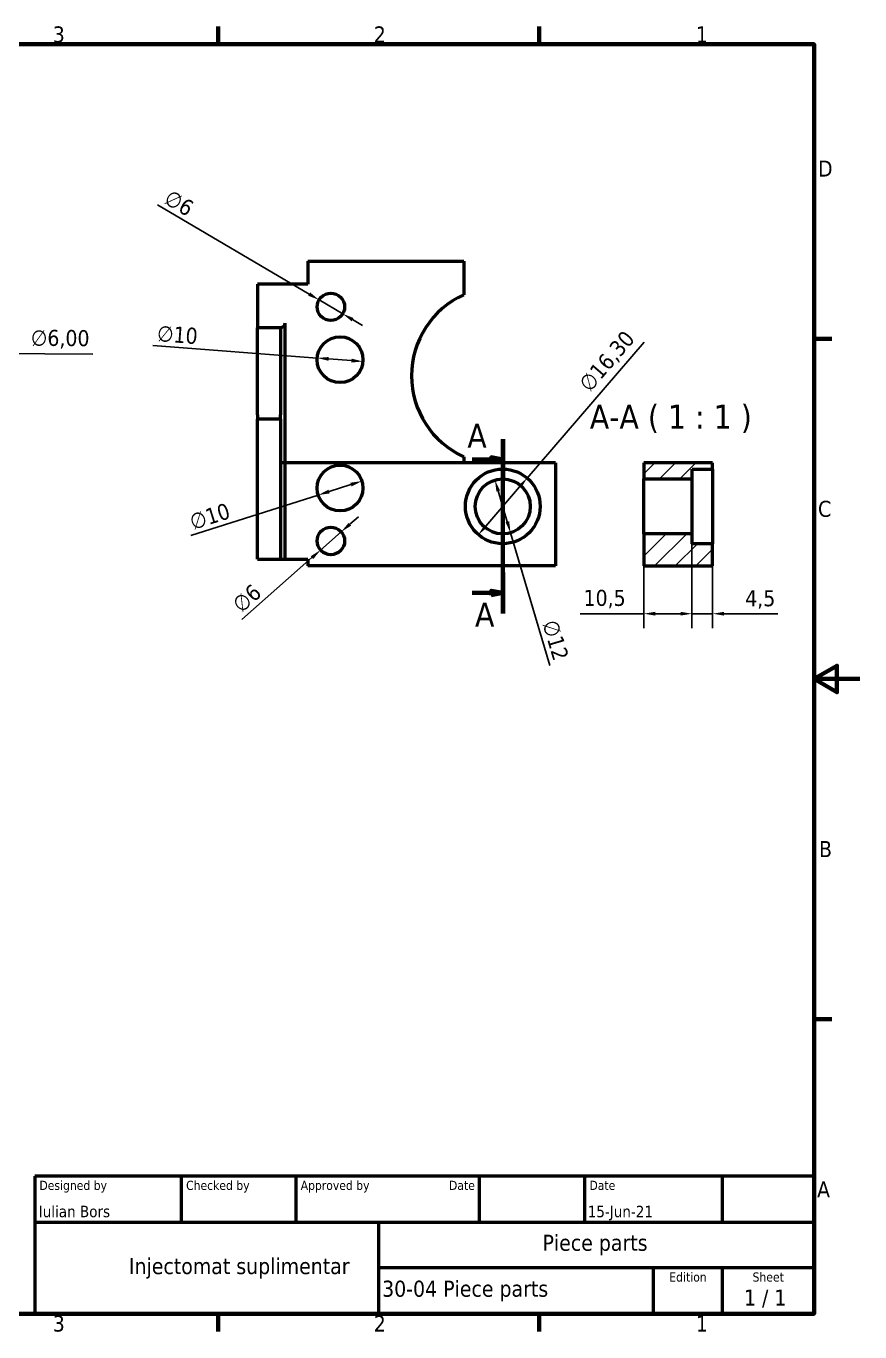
# Model space of a CAD drawing. Header units: millimetres. Extents: x 0 to 420, y 0 to 297.
# Drawn here: x 238.1 to 420, y 6 to 291 of the extents above; entities that cross this region are included whole.
import ezdxf
from ezdxf.enums import TextEntityAlignment as Align

# ---------------------------------------------------------------- set-up
doc = ezdxf.new("R2010")
doc.units = ezdxf.units.MM
doc.linetypes.add('CHAIN', pattern=[0.3543, 0.2362, -0.0295, 0.0591, -0.0295])
for name, color, linetype, lineweight in [('Border (ISO)', 7, 'Continuous', 70), ('Dimension (ISO)', 7, 'Continuous', 25), ('Hatch (ISO)', 7, 'Continuous', 18), ('Section Line (ISO)', 7, 'CHAIN', 70), ('Symbol (ISO)', 7, 'Continuous', 25), ('Title (ISO)', 7, 'Continuous', 50), ('Visible (ISO)', 7, 'Continuous', 50)]:
    doc.layers.add(name, color=color, linetype=linetype, lineweight=lineweight)
doc.styles.add('Label Text (ISO)', font='tahoma.ttf')
doc.styles.add('Note Text (ISO)', font='tahoma.ttf')
doc.styles.add('Text Style39', font='tahoma.ttf')
doc.styles.add('Text Style41', font='tahoma.ttf')
doc.dimstyles.new('Default (ISO)', dxfattribs={"dimtxt": 3.5, "dimasz": 2.5, "dimexe": 3.175, "dimexo": 0, "dimgap": 0.762, "dimtad": 1, "dimrnd": 1e-08, "dimzin": 0, "dimtxsty": 'Note Text (ISO)', "dimcen": 0.09, "dimdle": 10, "dimclrd": 256, "dimclre": 256, "dimclrt": 256, "dimazin": 0, "dimtfac": 1.001486, "dimtmove": 0, "dimatfit": 3, "dimfxl": 1, "dimtolj": 1, "dimtzin": 0, "dimlwd": -1, "dimlwe": -1, "dimarcsym": 0})

# ---------------------------------------------------------------- blocks, each defined once
blk = doc.blocks.new('Borders Default Border')
at = {"layer": 'Border (ISO)'}
for p, q in [((280, 287), (280, 290.9)), ((350, 287), (350, 290.9)), ((410, 222.75), (413.9, 222.75)), ((410, 74.25), (413.9, 74.25)), ((280, 10), (280, 6.1)), ((350, 10), (350, 6.1))]:
    blk.add_line(p, q, dxfattribs=at)
at = {"layer": 'Border (ISO)', "flags": 128}
for points in [[(10, 10), (10, 287), (410, 287), (410, 10), (10, 10)], [(420, 148.5), (410, 148.5), (415, 151.39), (415, 145.61), (410, 148.5)]]:
    blk.add_lwpolyline(points, dxfattribs=at)
at = {"layer": 'Border (ISO)', "char_height": 3.5, "attachment_point": 7, "style": 'Note Text (ISO)'}
for s, insert in [('3', (243.91, 287.33)), ('2', (313.94, 287.4)), ('1', (384.21, 287.4)), ('D', (410.87, 258.13)), ('C', (410.86, 183.81)), ('B', (411.08, 109.63)), ('A', (410.66, 35.38)), ('3', (243.91, 6.03)), ('2', (313.94, 6.1)), ('1', (384.21, 6.1))]:
    blk.add_mtext(s, dxfattribs=dict(at, insert=insert))
blk = doc.blocks.new('Title Blocks I.A.B')
at = {"layer": 'Title (ISO)'}
for p, q in [((270.07, 130), (100.07, 130)), ((100.07, 130), (100.07, 100)), ((132.07, 120), (132.07, 130)), ((157.07, 120), (157.07, 130)), ((197.07, 120), (197.07, 130)), ((220.07, 120), (220.07, 130)), ((250.07, 120), (250.07, 130)), ((270.07, 100), (270.07, 130)), ((100.07, 120), (270.07, 120)), ((175.07, 120), (175.07, 100)), ((270.07, 110), (175.07, 110)), ((235.07, 100), (235.07, 110)), ((250.07, 100), (250.07, 110)), ((100.07, 100), (270.07, 100))]:
    blk.add_line(p, q, dxfattribs=at)
at = {"layer": 'Title (ISO)', "style": 'Text Style41'}
for s, p in [('Designed by', (101.07, 129)), ('Checked by', (133.07, 129)), ('Approved by', (158.07, 129)), ('Date', (221.07, 129))]:
    blk.add_text(s, height=2, dxfattribs=at).set_placement(p, align=Align.TOP_LEFT)
blk.add_text('Date', height=2, dxfattribs=at).set_placement((196.07, 129), align=Align.TOP_RIGHT)
for s, p in [('Edition', (242.57, 109)), ('Sheet', (260.07, 109))]:
    blk.add_text(s, height=2, dxfattribs=at).set_placement(p, align=Align.TOP_CENTER)
at = {"layer": 'Title (ISO)', "style": 'Note Text (ISO)'}
blk.add_text('1 / 1 ', height=3.5, dxfattribs=at).set_placement((260.07, 103.5), align=Align.MIDDLE_CENTER)
at = {"layer": 'Title (ISO)'}
for tag, p, height, style in [('AUTHOR_001', (100.92, 121.05), 2.5, 'Text Style39'), ('CREATION_DATE_001', (220.69, 121.05), 2.5, 'Text Style39'), ('TITLE_001', (210.83, 113.72), 3.5, 'Note Text (ISO)'), ('COMPANY_001', (102.23, 108.63), 3.5, 'Note Text (ISO)'), ('PART_NUMBER_001', (175.84, 103.7), 3.5, 'Note Text (ISO)')]:
    blk.add_attdef(tag, p, '', height=height, dxfattribs=dict(at, style=style))
at = {"layer": 'Title (ISO)', "style": 'Text Style39'}
for tag, p in [('CHECKED_BY', (133.07, 121)), ('ENG_APPROVED_BY', (158.07, 121))]:
    blk.add_attdef(tag, text='', height=2.5, dxfattribs=at).set_placement(p, align=Align.BOTTOM_LEFT)
blk.add_attdef('ENG_APPROVAL_DATE', text='', height=2.5, dxfattribs=at).set_placement((196.07, 121), align=Align.BOTTOM_RIGHT)
at = {"layer": 'Title (ISO)', "style": 'Note Text (ISO)'}
blk.add_attdef('REVISION_NUMBER', text='', height=3.5, dxfattribs=at).set_placement((242.57, 103.5), align=Align.MIDDLE_CENTER)
blk = doc.blocks.new('*D14')
at = {"layer": 'Defpoints', "color": 0, "transparency": 16777216}
for p in [(302, 231.22), (307.17, 228.18)]:
    blk.add_point(p, dxfattribs=at)
at = {"layer": 'Dimension (ISO)', "transparency": 16777216}
for p, q in [((299.85, 232.49), (266.73, 251.97)), ((307.17, 228.18), (302, 231.22)), ((309.33, 226.91), (311.48, 225.64))]:
    blk.add_line(p, q, dxfattribs=at)
for points in [[(300.06, 232.85), (299.64, 232.13), (302, 231.22)], [(309.54, 227.27), (309.12, 226.55), (307.17, 228.18)]]:
    blk.add_solid(points, dxfattribs=at)
at = {"layer": 'Dimension (ISO)', "transparency": 16777216, "insert": (269.68, 255.49), "char_height": 3.5, "attachment_point": 1, "rotation": 329.5334, "style": 'Note Text (ISO)'}
blk.add_mtext('\\A1;∅6', dxfattribs=at)
blk = doc.blocks.new('*D15')
at = {"layer": 'Defpoints', "color": 0, "transparency": 16777216}
for p in [(301.6, 218.54), (311.57, 217.78)]:
    blk.add_point(p, dxfattribs=at)
at = {"layer": 'Dimension (ISO)', "transparency": 16777216}
for p, q in [((301.6, 218.54), (265.73, 221.26)), ((309.08, 217.97), (304.1, 218.35))]:
    blk.add_line(p, q, dxfattribs=at)
for points in [[(304.13, 218.76), (304.06, 217.93), (301.6, 218.54)], [(309.11, 218.39), (309.05, 217.55), (311.57, 217.78)]]:
    blk.add_solid(points, dxfattribs=at)
at = {"layer": 'Dimension (ISO)', "transparency": 16777216, "insert": (266.83, 225.72), "char_height": 3.5, "attachment_point": 1, "rotation": 355.6589, "style": 'Note Text (ISO)'}
blk.add_mtext('\\A1;∅10', dxfattribs=at)
blk = doc.blocks.new('*D16')
at = {"layer": 'Defpoints', "color": 0, "transparency": 16777216}
for p in [(311.35, 191.68), (301.83, 188.64)]:
    blk.add_point(p, dxfattribs=at)
at = {"layer": 'Dimension (ISO)', "transparency": 16777216}
for p, q in [((308.97, 190.92), (304.21, 189.4)), ((301.83, 188.64), (274.06, 179.78))]:
    blk.add_line(p, q, dxfattribs=at)
for points in [[(308.84, 191.32), (309.1, 190.52), (311.35, 191.68)], [(304.08, 189.8), (304.33, 189), (301.83, 188.64)]]:
    blk.add_solid(points, dxfattribs=at)
at = {"layer": 'Dimension (ISO)', "transparency": 16777216, "insert": (273.41, 184.33), "char_height": 3.5, "attachment_point": 1, "rotation": 17.6958, "style": 'Note Text (ISO)'}
blk.add_mtext('\\A1;∅10', dxfattribs=at)
blk = doc.blocks.new('*D17')
at = {"layer": 'Defpoints', "color": 0, "transparency": 16777216}
for p in [(306.84, 180.6), (302.34, 176.63)]:
    blk.add_point(p, dxfattribs=at)
at = {"layer": 'Dimension (ISO)', "transparency": 16777216}
for p, q in [((308.71, 182.25), (310.59, 183.91)), ((306.84, 180.6), (302.34, 176.63)), ((300.46, 174.98), (285.14, 161.48))]:
    blk.add_line(p, q, dxfattribs=at)
for points in [[(308.44, 182.57), (308.99, 181.94), (306.84, 180.6)], [(300.19, 175.29), (300.74, 174.67), (302.34, 176.63)]]:
    blk.add_solid(points, dxfattribs=at)
at = {"layer": 'Dimension (ISO)', "transparency": 16777216, "insert": (282.72, 165.38), "char_height": 3.5, "attachment_point": 1, "rotation": 41.3925, "style": 'Note Text (ISO)'}
blk.add_mtext('\\A1;∅6', dxfattribs=at)
blk = doc.blocks.new('2dTransSection0')
at = {"layer": 'Section Line (ISO)', "linetype": 'Continuous'}
for p, q in [((342.09, 200.84), (342.09, 162.8)), ((342.09, 196.37), (339.59, 196.87)), ((339.59, 196.87), (339.59, 195.87)), ((335.38, 196.37), (339.59, 196.37)), ((339.59, 196.37), (342.09, 196.37)), ((339.59, 195.87), (342.09, 196.37)), ((335.38, 167.27), (339.59, 167.27)), ((342.09, 167.27), (339.59, 167.77)), ((339.59, 167.77), (339.59, 166.77)), ((339.59, 167.27), (342.09, 167.27)), ((339.59, 166.77), (342.09, 167.27))]:
    blk.add_line(p, q, dxfattribs=at)
at = {"layer": 'Section Line (ISO)', "linetype": 'Continuous', "lineweight": 140}
for p, q in [((342.09, 200.84), (342.09, 191.89)), ((342.09, 171.75), (342.09, 162.8))]:
    blk.add_line(p, q, dxfattribs=at)
at = {"layer": 'Section Line (ISO)', "linetype": 'Continuous', "flags": 128}
for points in [[(339.59, 195.87), (342.09, 196.37), (339.59, 196.87), (339.59, 195.87)], [(339.59, 166.77), (342.09, 167.27), (339.59, 167.77), (339.59, 166.77)]]:
    blk.add_lwpolyline(points, dxfattribs=at)
at = {"layer": 'Section Line (ISO)'}
for points in [[(339.59, 195.87), (342.09, 196.37), (339.59, 196.87), (339.59, 195.87)], [(339.59, 166.77), (342.09, 167.27), (339.59, 167.77), (339.59, 166.77)]]:
    blk.add_solid(points, dxfattribs=at)
at = {"layer": 'Section Line (ISO)', "char_height": 5.25, "attachment_point": 7, "style": 'Label Text (ISO)'}
for insert in [(334.36, 198.95), (336.03, 159.93)]:
    blk.add_mtext('A', dxfattribs=dict(at, insert=insert))
blk = doc.blocks.new('*D19')
at = {"layer": 'Defpoints', "color": 0, "transparency": 16777216}
for p in [(383.37, 180.16), (387.87, 178.01), (383.37, 162.74)]:
    blk.add_point(p, dxfattribs=at)
at = {"layer": 'Dimension (ISO)', "transparency": 16777216}
for p, q in [((383.37, 180.16), (383.37, 159.57)), ((387.87, 178.01), (387.87, 159.57)), ((380.87, 162.74), (378.37, 162.74)), ((383.37, 162.74), (387.87, 162.74)), ((390.37, 162.74), (402.11, 162.74))]:
    blk.add_line(p, q, dxfattribs=at)
for points in [[(380.87, 163.16), (380.87, 162.33), (383.37, 162.74)], [(390.37, 163.16), (390.37, 162.33), (387.87, 162.74)]]:
    blk.add_solid(points, dxfattribs=at)
at = {"layer": 'Dimension (ISO)', "transparency": 16777216, "insert": (394.98, 167.87), "char_height": 3.5, "attachment_point": 1, "style": 'Note Text (ISO)'}
blk.add_mtext('\\A1;4,5', dxfattribs=at)
blk = doc.blocks.new('*D20')
at = {"layer": 'Defpoints', "color": 0, "transparency": 16777216}
for p in [(383.37, 178.01), (372.87, 173.16), (372.87, 162.74)]:
    blk.add_point(p, dxfattribs=at)
at = {"layer": 'Dimension (ISO)', "transparency": 16777216}
for p, q in [((383.37, 178.01), (383.37, 159.57)), ((372.87, 173.16), (372.87, 159.57)), ((372.87, 162.74), (358.95, 162.74)), ((380.87, 162.74), (375.37, 162.74))]:
    blk.add_line(p, q, dxfattribs=at)
for points in [[(375.37, 163.16), (375.37, 162.33), (372.87, 162.74)], [(380.87, 163.16), (380.87, 162.33), (383.37, 162.74)]]:
    blk.add_solid(points, dxfattribs=at)
at = {"layer": 'Dimension (ISO)', "transparency": 16777216, "insert": (359.71, 167.95), "char_height": 3.5, "attachment_point": 1, "style": 'Note Text (ISO)'}
blk.add_mtext('\\A1;10,5', dxfattribs=at)
blk = doc.blocks.new('*D30')
at = {"layer": 'Defpoints', "color": 0, "transparency": 16777216}
for p in [(209.57, 219.68), (215.57, 219.64)]:
    blk.add_point(p, dxfattribs=at)
at = {"layer": 'Dimension (ISO)', "transparency": 16777216}
for p, q in [((207.07, 219.7), (204.57, 219.72)), ((209.57, 219.68), (215.57, 219.64)), ((218.07, 219.62), (252.62, 219.35))]:
    blk.add_line(p, q, dxfattribs=at)
for points in [[(207.07, 220.12), (207.07, 219.28), (209.57, 219.68)], [(218.07, 220.03), (218.07, 219.2), (215.57, 219.64)]]:
    blk.add_solid(points, dxfattribs=at)
at = {"layer": 'Dimension (ISO)', "transparency": 16777216, "insert": (239.15, 224.72), "char_height": 3.5, "attachment_point": 1, "rotation": 359.5585, "style": 'Note Text (ISO)'}
blk.add_mtext('\\A1;∅6,00', dxfattribs=at)
blk = doc.blocks.new('*D35')
at = {"layer": 'Defpoints', "color": 0, "transparency": 16777216}
for p in [(347.4, 192.34), (336.77, 179.98)]:
    blk.add_point(p, dxfattribs=at)
at = {"layer": 'Dimension (ISO)', "transparency": 16777216}
for p, q in [((347.4, 192.34), (372.91, 221.97)), ((338.4, 181.88), (345.77, 190.44))]:
    blk.add_line(p, q, dxfattribs=at)
for points in [[(345.46, 190.71), (346.09, 190.17), (347.4, 192.34)], [(338.09, 182.15), (338.72, 181.6), (336.77, 179.98)]]:
    blk.add_solid(points, dxfattribs=at)
at = {"layer": 'Dimension (ISO)', "transparency": 16777216, "insert": (358.39, 213.17), "char_height": 3.5, "attachment_point": 1, "rotation": 49.2852, "style": 'Note Text (ISO)'}
blk.add_mtext('\\A1;∅16,30', dxfattribs=at)
blk = doc.blocks.new('*D36')
at = {"layer": 'Defpoints', "color": 0, "transparency": 16777216}
for p in [(340.39, 191.91), (343.79, 180.41)]:
    blk.add_point(p, dxfattribs=at)
at = {"layer": 'Dimension (ISO)', "transparency": 16777216}
for p, q in [((341.09, 189.52), (343.08, 182.8)), ((343.79, 180.41), (352.38, 151.41))]:
    blk.add_line(p, q, dxfattribs=at)
for points in [[(341.49, 189.63), (340.7, 189.4), (340.39, 191.91)], [(343.48, 182.92), (342.68, 182.68), (343.79, 180.41)]]:
    blk.add_solid(points, dxfattribs=at)
at = {"layer": 'Dimension (ISO)', "transparency": 16777216, "insert": (354.05, 161.72), "char_height": 3.5, "attachment_point": 1, "rotation": 286.4923, "style": 'Note Text (ISO)'}
blk.add_mtext('\\A1;∅12', dxfattribs=at)

msp = doc.modelspace()

# ---------------------------------------------------------------- hatches: boundary and pattern name
at = {"layer": 'Hatch (ISO)'}
h = msp.add_hatch(dxfattribs=at)
h.set_pattern_fill('ANSI31', color=256, scale=25.4, style=0)
h.set_pattern_definition([(45, (0, 0), (-2.245064, 2.245064), [])])
h.paths.add_polyline_path([(383.3739, 178.009), (383.3739, 180.159), (372.8739, 180.159), (372.8739, 173.159), (387.8739, 173.159), (387.8739, 178.009)])
h.paths.add_polyline_path([(383.3739, 192.159), (383.3739, 194.309), (387.8739, 194.309), (387.8739, 195.659), (372.8739, 195.659), (372.8739, 192.159)])

# ---------------------------------------------------------------- linework, layer by layer
at = {"layer": 'Visible (ISO)'}
for p, q in [((299.5885, 239.659), (333.5885, 239.659)), ((299.5885, 239.659), (299.5885, 234.659)), ((333.5885, 239.659), (333.5885, 232.3327)), ((288.5885, 234.659), (288.5885, 226.159)), ((299.5885, 234.659), (288.5885, 234.659)), ((288.5885, 226.159), (288.5885, 225.159)), ((288.5885, 224.159), (288.5885, 225.159)), ((293.5885, 225.159), (288.5885, 225.159)), ((293.5885, 225.159), (293.5885, 224.159)), ((294.5885, 195.659), (294.5885, 226.159)), ((288.5885, 206.159), (288.5885, 224.159)), ((293.5885, 224.159), (293.5885, 206.159)), ((288.5885, 206.159), (288.5885, 205.159)), ((288.5885, 204.159), (288.5885, 205.159)), ((293.5885, 205.159), (288.5885, 205.159)), ((293.5885, 205.159), (293.5885, 206.159)), ((293.5885, 205.159), (293.5885, 204.159)), ((288.5885, 175.659), (288.5885, 204.159)), ((293.5885, 204.159), (293.5885, 175.659)), ((333.5885, 196.9853), (333.5885, 195.659)), ((294.5885, 195.659), (293.5885, 195.659)), ((294.5885, 174.659), (294.5885, 195.659)), ((353.5885, 195.659), (294.5885, 195.659)), ((353.5885, 195.659), (353.5885, 173.159)), ((387.8739, 195.659), (372.8739, 195.659)), ((372.8739, 195.659), (372.8739, 192.159)), ((383.3739, 192.159), (383.3739, 194.309)), ((383.3739, 194.309), (387.8739, 194.309)), ((387.8739, 194.309), (387.8739, 195.659)), ((387.8739, 194.309), (387.8739, 178.009)), ((372.8739, 192.159), (383.3739, 192.159)), ((372.8739, 180.159), (372.8739, 192.159)), ((383.3739, 180.159), (383.3739, 192.159)), ((383.3739, 180.159), (372.8739, 180.159)), ((372.8739, 180.159), (372.8739, 173.159)), ((383.3739, 178.009), (383.3739, 180.159)), ((387.8739, 178.009), (383.3739, 178.009)), ((387.8739, 173.159), (387.8739, 178.009)), ((288.5885, 174.659), (288.5885, 175.659)), ((288.5885, 174.659), (293.5885, 174.659)), ((293.5885, 175.659), (293.5885, 174.659)), ((293.5885, 174.659), (294.5885, 174.659)), ((294.5885, 174.659), (299.5885, 174.659)), ((299.5885, 174.659), (299.5885, 173.159)), ((353.5885, 173.159), (299.5885, 173.159)), ((372.8739, 173.159), (387.8739, 173.159))]:
    msp.add_line(p, q, dxfattribs=at)
for centre, radius in [((304.5885, 229.7012), 3), ((306.5885, 218.159), 5), ((306.5885, 190.159), 5), ((342.0885, 186.159), 8.15), ((342.0885, 186.159), 6), ((304.5885, 178.6168), 3)]:
    msp.add_circle(centre, radius, dxfattribs=at)
for centre, radius, start, end in [((341.5885, 214.659), 19.4, 114.353873, 245.646127), ((293.5885, 226.159), 1, 270, 0)]:
    msp.add_arc(centre, radius, start, end, dxfattribs=at)

# ---------------------------------------------------------------- block references
msp.add_blockref('Borders Default Border', (0, 0))
msp.add_blockref('Title Blocks I.A.B', (139.9286, -90)).add_auto_attribs({'TITLE_001': 'Piece parts', 'PART_NUMBER_001': '30-04 Piece parts', 'COMPANY_001': '              Injectomat suplimentar', 'AUTHOR_001': 'Iulian Bors', 'CREATION_DATE_001': '15-Jun-21'})
at = {"layer": 'Section Line (ISO)'}
msp.add_blockref('2dTransSection0', (0, 0), dxfattribs=at)

# ---------------------------------------------------------------- texts
at = {"layer": 'Symbol (ISO)', "insert": (361.0804, 202.159), "char_height": 5.25, "attachment_point": 7, "style": 'Label Text (ISO)'}
msp.add_mtext('A-A ( 1 : 1 )', dxfattribs=at)

# ---------------------------------------------------------------- dimensions: what is measured, and where the dimension line sits
at = {"layer": 'Dimension (ISO)'}
for p1, p2, override, picture, middle in [((307.1743, 228.1801), (302.0028, 231.2223), {"dimgap": 0.762, "dimdec": 0, "dimlfac": 1, "dimtol": 0, "dimlim": 0, "dimtp": 0, "dimtm": 0, "dimtdec": 2, "dimatfit": 2}, '*D14', (270.0008, 250.0479)), ((311.5742, 217.7806), (301.6029, 218.5375), {"dimgap": 0.762, "dimdec": 0, "dimlfac": 1, "dimtol": 0, "dimlim": 0, "dimtp": 0, "dimtm": 0, "dimtdec": 2, "dimatfit": 2}, '*D15', (270.8111, 220.8749)), ((336.7723, 179.9816), (347.4047, 192.3365), {"dimgap": 0.762, "dimdec": 2, "dimlfac": 1, "dimtol": 0, "dimlim": 0, "dimtp": 0, "dimtm": 0, "dimtdec": 2, "dimatfit": 2}, '*D35', (367.3968, 215.5673)), ((209.5713, 219.6821), (215.5712, 219.6359), {"dimgap": 0.762, "dimdec": 2, "dimlfac": 1, "dimtol": 0, "dimlim": 0, "dimtp": 0, "dimtm": 0, "dimtdec": 2, "dimatfit": 2}, '*D30', (245.4836, 219.4054)), ((311.3519, 191.6788), (301.8251, 188.6392), {"dimgap": 0.762, "dimdec": 0, "dimlfac": 1, "dimtol": 0, "dimlim": 0, "dimtp": 0, "dimtm": 0, "dimtdec": 2, "dimatfit": 2}, '*D16', (278.9147, 181.3294)), ((340.3852, 191.9122), (343.7918, 180.4059), {"dimgap": 0.762, "dimdec": 0, "dimlfac": 1, "dimtol": 0, "dimlim": 0, "dimtp": 0, "dimtm": 0, "dimtdec": 2, "dimatfit": 2}, '*D36', (350.9313, 156.2916)), ((306.8391, 180.6005), (302.3379, 176.6332), {"dimgap": 0.762, "dimdec": 0, "dimlfac": 1, "dimtol": 0, "dimlim": 0, "dimtp": 0, "dimtm": 0, "dimtdec": 2, "dimatfit": 2}, '*D17', (287.9907, 163.9877))]:
    dim = msp.add_diameter_dim_2p(p1=p1, p2=p2, dimstyle='Default (ISO)', override=override, dxfattribs=at)
    dim.commit()
    dim.dimension.update_dxf_attribs({"geometry": picture, "text_midpoint": middle, "dimtype": 163})
dim = msp.add_linear_dim(base=(383.3739, 162.7431), p1=(387.8739, 178.009), p2=(383.3739, 180.159), dimstyle='Default (ISO)', override={"dimgap": 0.762, "dimdec": 1, "dimtol": 0, "dimlim": 0, "dimtp": 0, "dimtm": 0, "dimtdec": 2, "dimtofl": 1, "dimatfit": 1}, dxfattribs=at)
dim.commit()
dim.dimension.update_dxf_attribs({"geometry": '*D19', "text_midpoint": (398.1619, 162.7431), "dimtype": 160})
dim = msp.add_linear_dim(base=(372.8739, 162.7431), p1=(383.3739, 178.009), p2=(372.8739, 173.159), angle=180, dimstyle='Default (ISO)', override={"dimgap": 0.762, "dimdec": 1, "dimtol": 0, "dimlim": 0, "dimtp": 0, "dimtm": 0, "dimtdec": 2, "dimtofl": 0, "dimatfit": 2}, dxfattribs=at)
dim.commit()
dim.dimension.update_dxf_attribs({"geometry": '*D20', "text_midpoint": (363.9905, 162.7431), "dimtype": 160})

doc.saveas('drawing.dxf')
